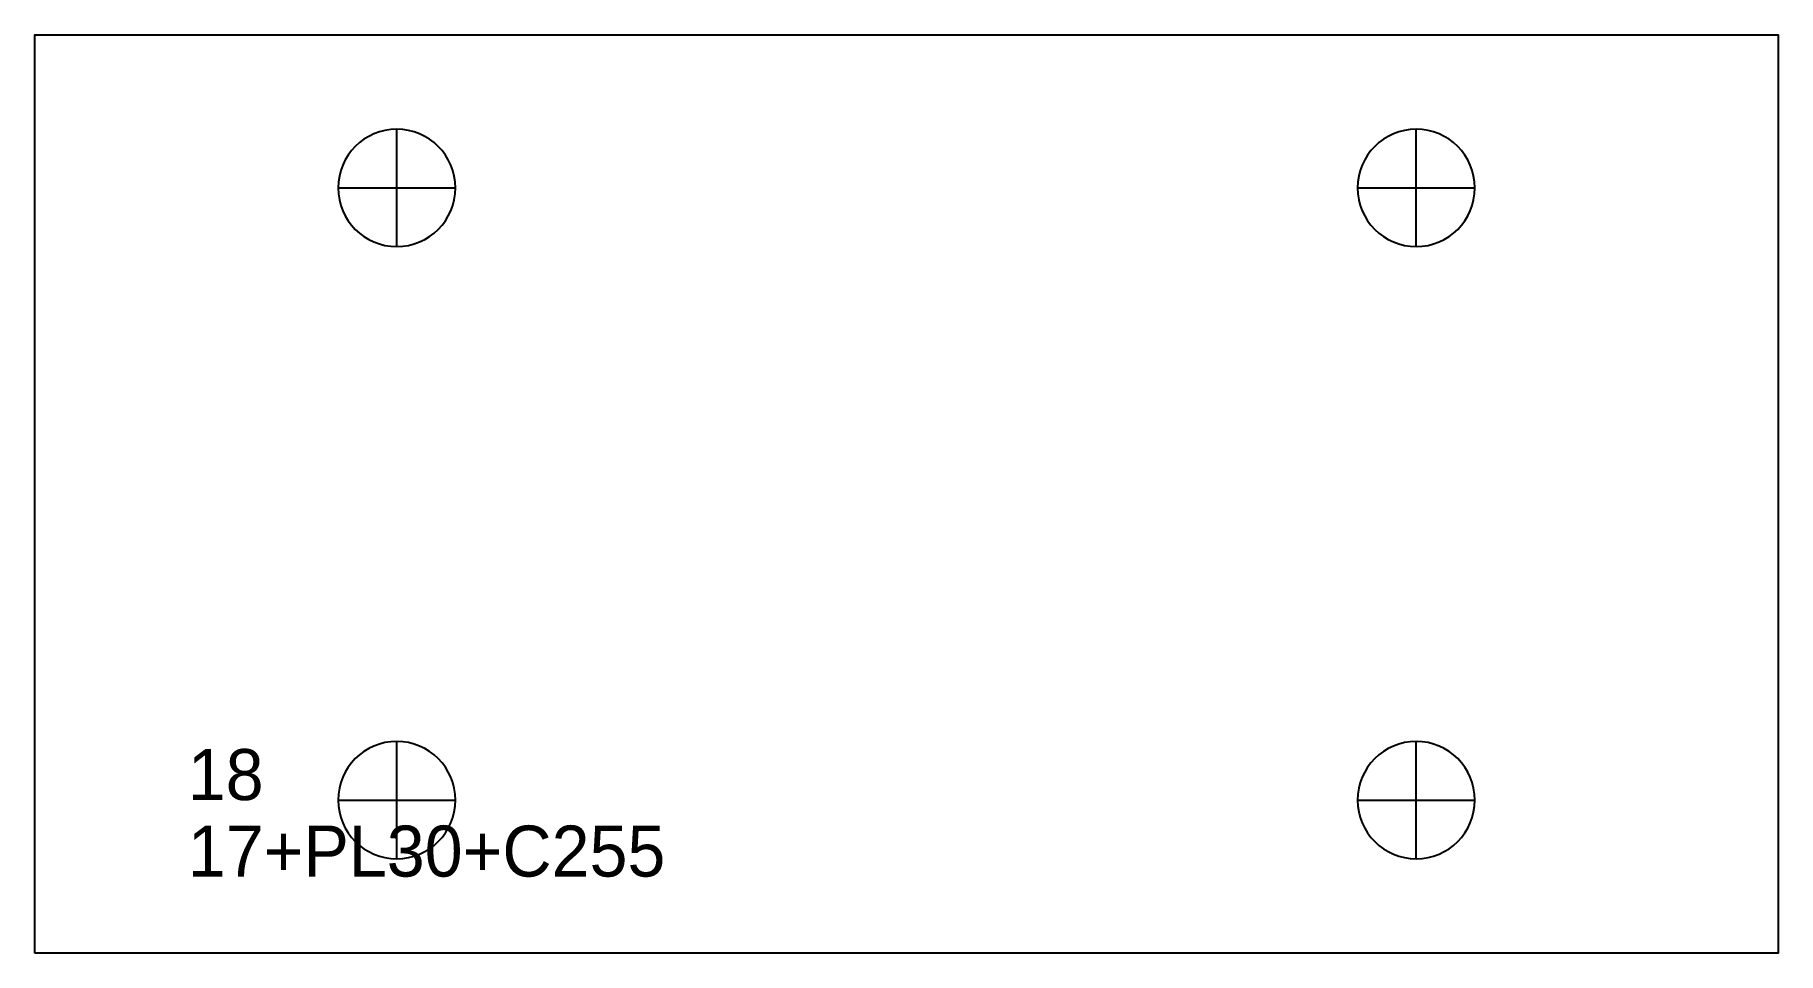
# Model space of a CAD drawing. Extents: x 0 to 342, y 0 to 180.
import ezdxf

# ---------------------------------------------------------------- set-up
doc = ezdxf.new("R2010")
doc.units = 0
for name, color, linetype in [('22', 7, 'CONTINUOUS'), ('CUT', 7, 'CONTINUOUS'), ('SCRIBE', 3, 'CONTINUOUS'), ('TEXT', 7, 'CONTINUOUS')]:
    doc.layers.add(name, color=color, linetype=linetype)

msp = doc.modelspace()

# ---------------------------------------------------------------- linework, layer by layer
at = {"layer": '22', "color": 7, "linetype": 'CONTINUOUS'}
for p, q in [((71, 138.5), (71, 161.5)), ((271, 138.5), (271, 161.5)), ((59.5, 150), (82.5, 150)), ((259.5, 150), (282.5, 150)), ((71, 18.5), (71, 41.5)), ((71, 18.5), (71, 41.5)), ((271, 18.5), (271, 41.5)), ((271, 18.5), (271, 41.5)), ((59.5, 30), (82.5, 30)), ((59.5, 30), (82.5, 30)), ((259.5, 30), (282.5, 30)), ((259.5, 30), (282.5, 30))]:
    msp.add_line(p, q, dxfattribs=at)
for points in [[(71, 161.5, 1), (71, 138.5, 1)], [(271, 161.5, 1), (271, 138.5, 1)], [(71, 41.5, 1), (71, 18.5, 1)], [(71, 41.5, 1), (71, 18.5, 1)], [(271, 41.5, 1), (271, 18.5, 1)], [(271, 41.5, 1), (271, 18.5, 1)]]:
    msp.add_lwpolyline(points, format="xyb", close=True, dxfattribs=at)
at = {"layer": 'CUT', "color": 7, "linetype": 'CONTINUOUS'}
msp.add_lwpolyline([(0, 0), (0, 180), (342, 180), (342, 0)], close=True, dxfattribs=at)

# ---------------------------------------------------------------- texts
at = {"layer": 'SCRIBE', "color": 3}
msp.add_text('18', height=10, dxfattribs=at).set_placement((30, 30))
at = {"layer": 'TEXT', "color": 7}
msp.add_text('17+PL30+C255', height=10, dxfattribs=at).set_placement((30, 15))

doc.saveas('drawing.dxf')
